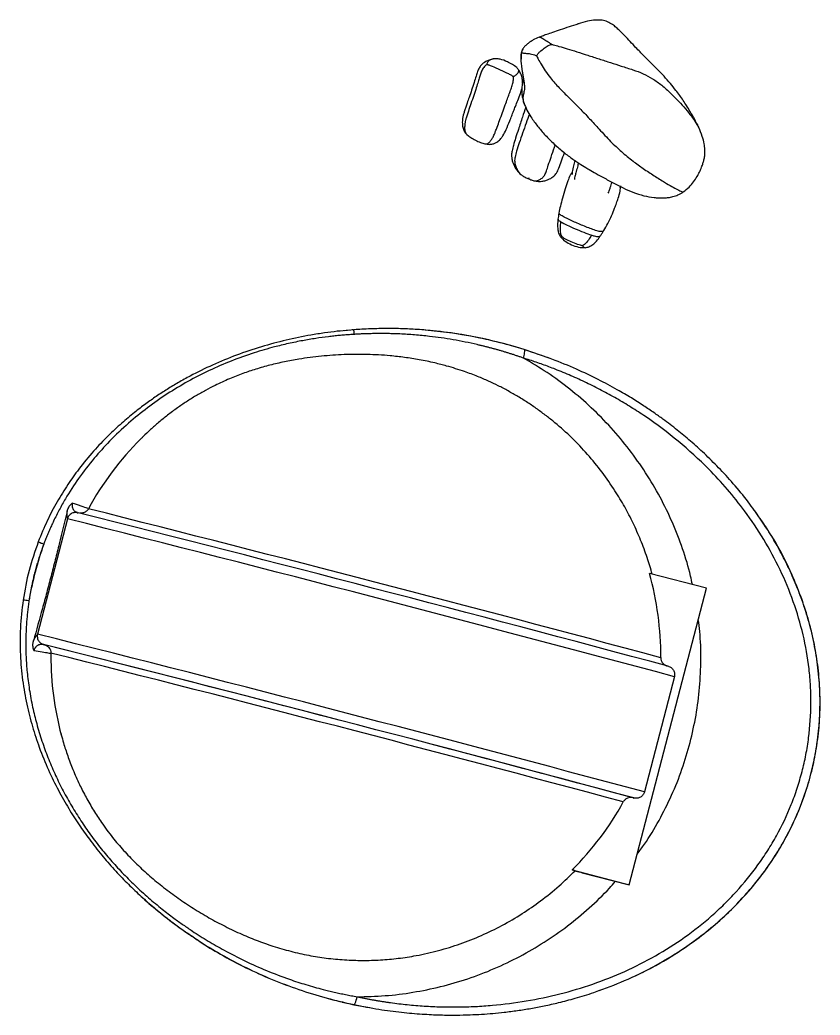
# Model space of a CAD drawing. Header units: inches. Extents: x -978 to -2, y 48 to 749.
# Drawn here: x -88.07 to -76.31, y 270.17 to 284.79 of the extents above; entities that cross this region are included whole.
import ezdxf

# ---------------------------------------------------------------- set-up
doc = ezdxf.new("R2010")
doc.units = ezdxf.units.IN
doc.header["$MEASUREMENT"] = 0

msp = doc.modelspace()

# ---------------------------------------------------------------- linework, layer by layer
at = {"color": 7, "linetype": 'Continuous', "lineweight": 25}
for p, q in [((-79.865, 284.734), (-79.877, 284.73)), ((-80.542, 284.484), (-80.557, 284.476)), ((-80.736, 284.051), (-80.741, 284.059)), ((-80.741, 284.059), (-80.735, 284.047)), ((-79.246, 282.328), (-79.239, 282.342)), ((-83.161, 280.239), (-83.294, 280.225)), ((-83.162, 280.239), (-83.203, 280.234)), ((-83.173, 280.238), (-83.182, 280.237)), ((-83.117, 280.241), (-83.162, 280.239)), ((-83.161, 280.239), (-83.162, 280.239)), ((-83.127, 280.241), (-83.145, 280.24)), ((-80.287, 279.82), (-80.655, 279.949)), ((-87.063, 277.612), (-87.064, 277.612)), ((-87.366, 277.463), (-87.807, 275.769)), ((-77.136, 277.383), (-77.268, 277.578)), ((-77.143, 277.403), (-77.19, 277.468)), ((-77.132, 277.385), (-77.143, 277.404)), ((-77.979, 276.442), (-78.817, 276.66)), ((-79.112, 272.087), (-77.979, 276.442)), ((-87.701, 275.612), (-87.677, 275.601)), ((-87.616, 275.489), (-87.615, 275.489)), ((-87.611, 275.491), (-87.611, 275.451)), ((-78.449, 275.144), (-78.89, 273.45)), ((-87.461, 274.303), (-87.457, 274.289)), ((-79.057, 273.365), (-79.044, 273.361)), ((-79.95, 272.306), (-79.112, 272.087)), ((-79.803, 272.264), (-79.134, 272.09)), ((-79.112, 272.087), (-79.134, 272.09)), ((-83.33, 270.364), (-83.154, 270.327)), ((-83.234, 270.344), (-83.159, 270.325)), ((-83.159, 270.325), (-82.922, 270.284))]:
    msp.add_line(p, q, dxfattribs=at)
at = {"color": 8, "linetype": 'Continuous', "lineweight": 25}
for p, q in [((-79.867, 284.732), (-79.849, 284.738)), ((-80.595, 282.471), (-80.582, 282.467)), ((-87.724, 275.618), (-87.714, 275.615))]:
    msp.add_line(p, q, dxfattribs=at)
at = {"color": 8, "linetype": 'Continuous', "lineweight": 25, "flags": 128}
for points in [[(-87.714, 275.615), (-87.717, 275.617), (-87.716, 275.617)], [(-87.698, 275.612), (-87.704, 275.613), (-87.701, 275.612)]]:
    msp.add_lwpolyline(points, dxfattribs=at)
at = {"color": 7, "linetype": 'Continuous', "lineweight": 25}
for centre, radius, start, end in [((-83.111, 275.451), 4.5, 134.9284, 151.3347), ((-231.494, -294.983), 590.436, 74.986123, 75.855283), ((-83.095, 275.449), 4.447, 359.6626, 15.8108), ((-229.345, -286.819), 579.994, 74.980831, 75.866073), ((-87.714, 275.612), 0.00324, 47.036, 83.0582), ((-231.97, -296.8), 590.314, 74.98711, 75.853703), ((-83.111, 275.451), 4.5, 180, 194.9697), ((-83.094, 275.448), 4.446, 315.0123, 331.1626), ((-80.134, 271.619), 0.711, 71.4165, 75.0311)]:
    msp.add_arc(centre, radius, start, end, dxfattribs=at)
at = {"color": 8, "linetype": 'Continuous', "lineweight": 25}
for centre, radius, start, end in [((-221.458, -256.581), 550.838, 74.97388, 75.87784), ((-231.127, -293.743), 589.018, 74.976935, 75.873167), ((-231.565, -295.425), 589.007, 74.976929, 75.873179), ((-221.849, -258.089), 550.207, 74.97353, 75.87852)]:
    msp.add_arc(centre, radius, start, end, dxfattribs=at)
at = {"color": 7, "linetype": 'Continuous', "lineweight": 25}
for points, knots in [([(-78.09, 283.208), (-78.111, 283.25), (-78.149, 283.327), (-78.212, 283.438), (-78.267, 283.528), (-78.318, 283.607), (-78.37, 283.682), (-78.432, 283.764), (-78.508, 283.858), (-78.606, 283.969), (-78.72, 284.086), (-78.826, 284.191), (-78.909, 284.275), (-78.972, 284.339), (-79.041, 284.411), (-79.117, 284.492), (-79.189, 284.569), (-79.25, 284.631), (-79.304, 284.68), (-79.363, 284.727), (-79.431, 284.766), (-79.513, 284.789), (-79.613, 284.791), (-79.734, 284.771), (-79.819, 284.747), (-79.865, 284.733)], [0, 0, 0, 0, 0.064668, 0.11873, 0.16219, 0.200666, 0.23848, 0.275058, 0.32591, 0.380418, 0.444817, 0.512094, 0.54858, 0.578871, 0.617698, 0.666282, 0.709682, 0.740573, 0.766543, 0.794189, 0.827223, 0.858709, 0.897176, 0.944439, 1, 1, 1, 1]), ([(-80.434, 284.537), (-80.43, 284.539), (-80.42, 284.544), (-80.391, 284.557), (-80.339, 284.576), (-80.256, 284.604), (-80.149, 284.639), (-80.025, 284.682), (-79.928, 284.715), (-79.875, 284.73), (-79.867, 284.732)], [0, 0, 0, 0, 0.033122, 0.081624, 0.205009, 0.358523, 0.540663, 0.747397, 0.961374, 1, 1, 1, 1]), ([(-80.558, 284.475), (-80.571, 284.466), (-80.588, 284.454), (-80.614, 284.432), (-80.632, 284.416), (-80.65, 284.4), (-80.672, 284.374), (-80.683, 284.352), (-80.69, 284.337)], [0, 0, 0, 0, 0.290589, 0.402046, 0.504691, 0.61116, 0.72914, 1, 1, 1, 1]), ([(-80.434, 284.537), (-80.466, 284.526), (-80.51, 284.51), (-80.548, 284.48), (-80.558, 284.472)], [0, 0, 0, 0, 0.721359, 1, 1, 1, 1]), ([(-80.251, 284.43), (-80.253, 284.432), (-80.26, 284.436), (-80.276, 284.447), (-80.304, 284.464), (-80.334, 284.483), (-80.386, 284.515), (-80.416, 284.53), (-80.429, 284.535), (-80.433, 284.537), (-80.434, 284.537)], [0, 0, 0, 0, 0.25, 0.5, 1, 2, 3, 3.5, 3.75, 4, 4, 4, 4]), ([(-80.69, 284.336), (-80.694, 284.323), (-80.704, 284.292), (-80.702, 284.243), (-80.702, 284.215)], [0, 0, 0, 0, 0.417466, 1, 1, 1, 1]), ([(-80.673, 284.368), (-80.674, 284.366), (-80.684, 284.356), (-80.693, 284.333), (-80.697, 284.313), (-80.698, 284.304)], [0, 0, 0, 0, 0.0862333, 0.6043927, 1, 1, 1, 1]), ([(-80.472, 284.264), (-80.471, 284.267), (-80.466, 284.276), (-80.451, 284.297), (-80.417, 284.335), (-80.357, 284.375), (-80.316, 284.41), (-80.281, 284.424), (-80.261, 284.429), (-80.253, 284.43), (-80.251, 284.43)], [0, 0, 0, 0, 0.25, 0.5, 1, 2, 3, 3.5, 3.75, 4, 4, 4, 4]), ([(-81.114, 284.218), (-81.133, 284.213), (-81.171, 284.204), (-81.231, 284.175), (-81.284, 284.133), (-81.321, 284.081), (-81.345, 284.027), (-81.366, 283.956), (-81.392, 283.865), (-81.427, 283.761), (-81.462, 283.66), (-81.491, 283.577), (-81.513, 283.512), (-81.531, 283.457), (-81.547, 283.407), (-81.559, 283.358), (-81.565, 283.312), (-81.565, 283.263), (-81.559, 283.213), (-81.54, 283.152), (-81.51, 283.119), (-81.493, 283.101)], [0, 0, 0, 0, 0.044706, 0.084964, 0.146595, 0.189858, 0.2346, 0.290777, 0.370136, 0.465141, 0.553386, 0.62264, 0.672272, 0.717578, 0.758535, 0.79468, 0.833821, 0.863265, 0.901089, 0.946795, 1, 1, 1, 1]), ([(-80.735, 284.053), (-80.745, 284.065), (-80.771, 284.098), (-80.83, 284.14), (-80.911, 284.181), (-80.99, 284.211), (-81.063, 284.223), (-81.097, 284.219), (-81.114, 284.218)], [0, 0, 0, 0, 0.1116647, 0.2924519, 0.488523, 0.7505572, 0.8760511, 1, 1, 1, 1]), ([(-80.698, 284.304), (-80.7, 284.296), (-80.704, 284.278), (-80.706, 284.249), (-80.706, 284.219), (-80.705, 284.189), (-80.702, 284.168), (-80.701, 284.157)], [0, 0, 0, 0, 0.191026, 0.399815, 0.595827, 0.792317, 1, 1, 1, 1]), ([(-80.705, 284.215), (-80.704, 284.19), (-80.701, 284.149), (-80.693, 284.094), (-80.686, 284.042), (-80.677, 283.985), (-80.667, 283.927), (-80.658, 283.875), (-80.655, 283.849), (-80.654, 283.839)], [0, 0, 0, 0, 0.140708, 0.236247, 0.353039, 0.494329, 0.662402, 0.856427, 1, 1, 1, 1]), ([(-80.698, 284.304), (-80.698, 284.305), (-80.696, 284.305), (-80.69, 284.306), (-80.671, 284.305), (-80.622, 284.299), (-80.561, 284.293), (-80.512, 284.279), (-80.486, 284.269), (-80.475, 284.265), (-80.472, 284.264)], [0, 0, 0, 0, 0.25, 0.5, 1, 2, 3, 3.5, 3.75, 4, 4, 4, 4]), ([(-81.203, 284.137), (-81.201, 284.136), (-81.193, 284.134), (-81.17, 284.127), (-81.115, 284.107), (-81.007, 284.057), (-80.902, 284.009), (-80.848, 283.98), (-80.825, 283.966), (-80.817, 283.961), (-80.815, 283.959)], [0, 0, 0, 0, 0.25, 0.5, 1, 2, 3, 3.5, 3.75, 4, 4, 4, 4]), ([(-80.68, 283.864), (-80.681, 283.884), (-80.683, 283.927), (-80.699, 283.991), (-80.723, 284.033), (-80.735, 284.053)], [0, 0, 0, 0, 0.311674, 0.659708, 1, 1, 1, 1]), ([(-80.665, 283.923), (-80.667, 283.917), (-80.674, 283.891), (-80.685, 283.842), (-80.694, 283.778), (-80.692, 283.708), (-80.682, 283.641), (-80.669, 283.588), (-80.656, 283.559), (-80.654, 283.555)], [0, 0, 0, 0, 0.05456, 0.233623, 0.458976, 0.598615, 0.764299, 0.966217, 1, 1, 1, 1]), ([(-81.234, 282.971), (-81.212, 282.967), (-81.173, 282.96), (-81.119, 282.966), (-81.077, 282.981), (-81.036, 283.007), (-81.001, 283.043), (-80.957, 283.102), (-80.915, 283.19), (-80.876, 283.288), (-80.84, 283.379), (-80.812, 283.45), (-80.782, 283.526), (-80.748, 283.612), (-80.712, 283.698), (-80.697, 283.757), (-80.691, 283.78)], [0, 0, 0, 0, 0.058638, 0.107385, 0.146751, 0.179252, 0.236695, 0.284656, 0.3809, 0.512479, 0.588637, 0.662776, 0.732844, 0.825816, 0.928771, 1, 1, 1, 1]), ([(-80.654, 283.839), (-80.654, 283.836), (-80.649, 283.803), (-80.653, 283.747), (-80.672, 283.683), (-80.676, 283.624), (-80.667, 283.582), (-80.655, 283.558), (-80.654, 283.555)], [0, 0, 0, 0, 0.01912, 0.256179, 0.492441, 0.729201, 0.965834, 1, 1, 1, 1]), ([(-80.633, 283.508), (-80.649, 283.46), (-80.686, 283.351), (-80.735, 283.2), (-80.78, 283.062), (-80.812, 282.959), (-80.833, 282.877), (-80.843, 282.815), (-80.841, 282.76), (-80.825, 282.694), (-80.794, 282.628), (-80.752, 282.564), (-80.722, 282.535), (-80.706, 282.52)], [0, 0, 0, 0, 0.143937, 0.328155, 0.453418, 0.559279, 0.635011, 0.690023, 0.73454, 0.788304, 0.881083, 0.939542, 1, 1, 1, 1]), ([(-80.659, 283.57), (-80.646, 283.535), (-80.617, 283.464), (-80.562, 283.373), (-80.509, 283.296), (-80.441, 283.206), (-80.346, 283.095), (-80.217, 282.967), (-80.081, 282.849), (-79.949, 282.75), (-79.83, 282.671), (-79.725, 282.606), (-79.62, 282.546), (-79.499, 282.479), (-79.358, 282.402), (-79.211, 282.326), (-79.056, 282.256), (-78.902, 282.207), (-78.776, 282.184), (-78.675, 282.175), (-78.605, 282.174), (-78.534, 282.181), (-78.467, 282.194), (-78.391, 282.22), (-78.343, 282.249), (-78.318, 282.264)], [0, 0, 0, 0, 0.039332, 0.080256, 0.11141, 0.140079, 0.201936, 0.266711, 0.330214, 0.386512, 0.434998, 0.476819, 0.515489, 0.563967, 0.623438, 0.686392, 0.739887, 0.79719, 0.847958, 0.870637, 0.89991, 0.919954, 0.943177, 0.969628, 1, 1, 1, 1]), ([(-78.318, 282.264), (-78.289, 282.287), (-78.232, 282.331), (-78.167, 282.41), (-78.117, 282.484), (-78.079, 282.555), (-78.05, 282.621), (-78.029, 282.681), (-78.016, 282.727), (-78.008, 282.765), (-78.003, 282.8), (-78, 282.841), (-78, 282.899), (-78.011, 282.98), (-78.038, 283.088), (-78.072, 283.166), (-78.091, 283.21)], [0, 0, 0, 0, 0.101467, 0.194611, 0.276512, 0.345275, 0.415949, 0.472463, 0.518966, 0.547897, 0.576863, 0.615891, 0.666295, 0.752767, 0.863293, 1, 1, 1, 1]), ([(-81.494, 283.102), (-81.477, 283.088), (-81.442, 283.06), (-81.372, 283.023), (-81.301, 282.99), (-81.255, 282.977), (-81.233, 282.971)], [0, 0, 0, 0, 0.2447167, 0.5117922, 0.7722015, 1, 1, 1, 1]), ([(-80.513, 282.429), (-80.491, 282.424), (-80.448, 282.416), (-80.384, 282.421), (-80.329, 282.434), (-80.273, 282.457), (-80.222, 282.49), (-80.176, 282.545), (-80.143, 282.623), (-80.107, 282.724), (-80.079, 282.799), (-80.065, 282.839)], [0, 0, 0, 0, 0.098562, 0.191883, 0.274204, 0.342671, 0.450691, 0.531281, 0.648409, 0.811472, 1, 1, 1, 1]), ([(-79.909, 282.725), (-79.916, 282.699), (-79.93, 282.646), (-79.95, 282.578), (-79.951, 282.534), (-79.952, 282.522)], [0, 0, 0, 0, 0.403265, 0.841673, 1, 1, 1, 1]), ([(-80.706, 282.52), (-80.693, 282.511), (-80.666, 282.491), (-80.614, 282.466), (-80.562, 282.444), (-80.529, 282.433), (-80.513, 282.429)], [0, 0, 0, 0, 0.242895, 0.504265, 0.772746, 1, 1, 1, 1]), ([(-79.95, 282.556), (-79.96, 282.54), (-79.986, 282.499), (-80.019, 282.416), (-80.058, 282.305), (-80.093, 282.181), (-80.124, 282.063), (-80.139, 281.988), (-80.145, 281.954)], [0, 0, 0, 0, 0.086298, 0.224914, 0.419946, 0.645102, 0.837337, 1, 1, 1, 1]), ([(-79.487, 281.696), (-79.466, 281.73), (-79.422, 281.801), (-79.371, 281.912), (-79.331, 282.012), (-79.299, 282.098), (-79.272, 282.181), (-79.246, 282.265), (-79.239, 282.326), (-79.236, 282.352)], [0, 0, 0, 0, 0.171538, 0.350612, 0.518017, 0.630354, 0.741487, 0.888814, 1, 1, 1, 1]), ([(-80.16, 281.863), (-80.164, 281.817), (-80.17, 281.749), (-80.154, 281.659), (-80.132, 281.621), (-80.121, 281.602)], [0, 0, 0, 0, 0.52063, 0.76474, 1, 1, 1, 1]), ([(-80.145, 281.955), (-80.148, 281.938), (-80.153, 281.907), (-80.158, 281.876), (-80.16, 281.863)], [0, 0, 0, 0, 0.558297, 1, 1, 1, 1]), ([(-79.487, 281.697), (-79.488, 281.695), (-79.491, 281.688), (-79.503, 281.682), (-79.525, 281.68), (-79.553, 281.683), (-79.587, 281.692), (-79.638, 281.709), (-79.708, 281.735), (-79.793, 281.769), (-79.876, 281.804), (-79.957, 281.84), (-80.034, 281.876), (-80.091, 281.906), (-80.124, 281.927), (-80.14, 281.94), (-80.146, 281.949), (-80.144, 281.954), (-80.144, 281.955)], [0, 0, 0, 0, 0.01369, 0.062264, 0.110844, 0.159427, 0.208016, 0.256612, 0.353621, 0.45085, 0.548137, 0.645422, 0.742639, 0.839582, 0.888162, 0.936736, 0.985308, 1, 1, 1, 1]), ([(-80.103, 281.608), (-80.104, 281.61), (-80.107, 281.616), (-80.113, 281.632), (-80.121, 281.669), (-80.125, 281.736), (-80.119, 281.794), (-80.115, 281.824)], [0, 0, 0, 0, 0.25, 0.5, 1, 2, 3, 3, 3, 3]), ([(-79.54, 281.612), (-79.531, 281.626), (-79.513, 281.654), (-79.495, 281.682), (-79.487, 281.696)], [0, 0, 0, 0, 0.502963, 1, 1, 1, 1]), ([(-80.121, 281.602), (-80.099, 281.579), (-80.053, 281.531), (-79.961, 281.487), (-79.862, 281.448), (-79.793, 281.446), (-79.76, 281.445)], [0, 0, 0, 0, 0.22718, 0.485722, 0.753255, 1, 1, 1, 1]), ([(-79.8, 281.473), (-79.802, 281.474), (-79.811, 281.475), (-79.834, 281.481), (-79.884, 281.495), (-79.966, 281.529), (-80.04, 281.565), (-80.079, 281.589), (-80.096, 281.602), (-80.102, 281.607), (-80.103, 281.608)], [0, 0, 0, 0, 0.25, 0.5, 1, 2, 3, 3.5, 3.75, 4, 4, 4, 4]), ([(-79.668, 281.628), (-79.682, 281.602), (-79.711, 281.553), (-79.752, 281.506), (-79.78, 281.485), (-79.793, 281.477), (-79.798, 281.474), (-79.8, 281.473)], [0, 0, 0, 0, 1, 2, 2.5, 2.75, 3, 3, 3, 3]), ([(-79.76, 281.445), (-79.741, 281.449), (-79.701, 281.457), (-79.644, 281.49), (-79.589, 281.543), (-79.557, 281.587), (-79.54, 281.612)], [0, 0, 0, 0, 0.200761, 0.426748, 0.689065, 1, 1, 1, 1]), ([(-83.225, 280.234), (-83.284, 280.228), (-83.406, 280.217), (-83.595, 280.192), (-83.847, 280.153), (-84.159, 280.089), (-84.524, 279.991), (-84.884, 279.87), (-85.232, 279.727), (-85.515, 279.588), (-85.736, 279.466), (-85.902, 279.366), (-86.061, 279.262), (-86.222, 279.149), (-86.391, 279.019), (-86.578, 278.863), (-86.779, 278.675), (-86.992, 278.451), (-87.19, 278.212), (-87.368, 277.962), (-87.524, 277.709), (-87.672, 277.43), (-87.754, 277.229), (-87.796, 277.125)], [0, 0, 0, 0, 0.029661, 0.061516, 0.095403, 0.158571, 0.224045, 0.291909, 0.359327, 0.42403, 0.458843, 0.492842, 0.526022, 0.558665, 0.59513, 0.636918, 0.684029, 0.736482, 0.794292, 0.841174, 0.891089, 0.944035, 1, 1, 1, 1]), ([(-80.655, 279.949), (-81.001, 280.056), (-81.586, 280.189), (-82.423, 280.266), (-82.915, 280.257), (-83.161, 280.239)], [0, 0, 0, 0, 2.767659, 4.612765, 6.45787, 6.45787, 6.45787, 6.45787]), ([(-83.151, 280.172), (-83.153, 280.195), (-83.157, 280.228), (-83.16, 280.239), (-83.161, 280.239)], [0, 0, 0, 0, 0.571429, 1, 1, 1, 1]), ([(-81.955, 280.218), (-81.982, 280.221), (-82.092, 280.235), (-82.275, 280.247), (-82.49, 280.256), (-82.669, 280.258), (-82.816, 280.256), (-82.947, 280.251), (-83.048, 280.247), (-83.109, 280.243), (-83.127, 280.241)], [0, 0, 0, 0, 0.070462, 0.285585, 0.469045, 0.620829, 0.740982, 0.844926, 0.952353, 1, 1, 1, 1]), ([(-83.151, 280.172), (-83.163, 280.171), (-83.187, 280.17), (-83.223, 280.167), (-83.26, 280.164), (-83.298, 280.161), (-83.336, 280.158), (-83.374, 280.154), (-83.413, 280.151), (-83.453, 280.146), (-83.493, 280.142), (-83.582, 280.131), (-83.722, 280.112), (-83.881, 280.085), (-84.014, 280.059), (-84.12, 280.037), (-84.224, 280.012), (-84.394, 279.97), (-84.641, 279.898), (-84.961, 279.783), (-85.285, 279.643), (-85.599, 279.483), (-85.901, 279.3), (-86.193, 279.096), (-86.478, 278.865), (-86.74, 278.617), (-86.985, 278.345), (-87.204, 278.063), (-87.37, 277.807), (-87.489, 277.595), (-87.555, 277.463), (-87.603, 277.362), (-87.633, 277.294), (-87.662, 277.226), (-87.69, 277.159), (-87.707, 277.113), (-87.715, 277.091)], [0, 0, 0, 0, 0.006027, 0.012142, 0.018344, 0.024637, 0.03102, 0.037495, 0.044064, 0.050728, 0.057489, 0.06435, 0.095705, 0.128667, 0.146248, 0.165242, 0.184055, 0.201635, 0.255954, 0.318916, 0.381436, 0.443667, 0.505736, 0.567671, 0.629526, 0.695804, 0.753046, 0.816134, 0.876475, 0.907047, 0.938229, 0.950864, 0.963358, 0.975712, 0.987926, 1, 1, 1, 1]), ([(-80.668, 279.824), (-80.683, 279.829), (-80.713, 279.839), (-80.759, 279.855), (-80.804, 279.87), (-80.849, 279.884), (-80.894, 279.898), (-80.939, 279.912), (-80.985, 279.926), (-81.03, 279.939), (-81.075, 279.952), (-81.12, 279.964), (-81.165, 279.976), (-81.21, 279.988), (-81.256, 279.999), (-81.301, 280.01), (-81.39, 280.031), (-81.523, 280.06), (-81.699, 280.093), (-81.873, 280.121), (-82.062, 280.145), (-82.264, 280.165), (-82.432, 280.175), (-82.549, 280.18), (-82.617, 280.182), (-82.684, 280.183), (-82.751, 280.184), (-82.818, 280.183), (-82.885, 280.182), (-82.952, 280.181), (-83.018, 280.179), (-83.085, 280.176), (-83.129, 280.173), (-83.151, 280.172)], [0, 0, 0, 0, 0.018974, 0.037914, 0.05682, 0.075693, 0.094532, 0.113337, 0.132108, 0.150845, 0.169547, 0.188214, 0.206846, 0.225442, 0.244001, 0.262524, 0.281009, 0.353691, 0.425314, 0.495862, 0.565298, 0.652185, 0.737862, 0.764585, 0.791191, 0.81768, 0.844053, 0.870313, 0.896461, 0.922499, 0.948431, 0.974259, 1, 1, 1, 1]), ([(-80.655, 279.949), (-80.79, 279.988), (-81.059, 280.067), (-81.47, 280.152), (-81.786, 280.204), (-81.967, 280.219), (-82.007, 280.222)], [0, 0, 0, 0, 0.304271, 0.60843, 0.912591, 1, 1, 1, 1]), ([(-80.668, 279.824), (-80.66, 279.85), (-80.645, 279.914), (-80.648, 279.947), (-80.655, 279.949)], [0, 0, 0, 0, 0.428571, 1, 1, 1, 1]), ([(-77.19, 277.468), (-77.246, 277.549), (-77.37, 277.726), (-77.576, 277.973), (-77.792, 278.209), (-78.002, 278.417), (-78.206, 278.601), (-78.374, 278.741), (-78.511, 278.847), (-78.624, 278.932), (-78.754, 279.025), (-78.908, 279.129), (-79.088, 279.243), (-79.31, 279.373), (-79.578, 279.516), (-79.897, 279.667), (-80.258, 279.816), (-80.516, 279.901), (-80.651, 279.945)], [0, 0, 0, 0, 0.068115, 0.147899, 0.221039, 0.288637, 0.351416, 0.409383, 0.439745, 0.470472, 0.507101, 0.549991, 0.599142, 0.654552, 0.727884, 0.809893, 0.900594, 1, 1, 1, 1]), ([(-83.11, 270.442), (-83.093, 270.439), (-83.061, 270.432), (-83.012, 270.422), (-82.964, 270.412), (-82.915, 270.403), (-82.866, 270.395), (-82.817, 270.386), (-82.768, 270.378), (-82.718, 270.37), (-82.669, 270.363), (-82.554, 270.347), (-82.373, 270.325), (-82.125, 270.304), (-81.875, 270.293), (-81.625, 270.291), (-81.374, 270.298), (-81.04, 270.321), (-80.624, 270.374), (-80.13, 270.477), (-79.646, 270.622), (-79.175, 270.808), (-78.723, 271.037), (-78.295, 271.309), (-77.962, 271.571), (-77.715, 271.8), (-77.48, 272.044), (-77.266, 272.307), (-77.076, 272.587), (-76.904, 272.879), (-76.758, 273.185), (-76.642, 273.504), (-76.571, 273.748), (-76.514, 273.996), (-76.46, 274.33), (-76.438, 274.669), (-76.446, 275.007), (-76.475, 275.344), (-76.549, 275.762), (-76.693, 276.248), (-76.888, 276.717), (-77.129, 277.163), (-77.393, 277.555), (-77.667, 277.898), (-77.988, 278.245), (-78.385, 278.608), (-78.775, 278.901), (-79.083, 279.101), (-79.298, 279.23), (-79.518, 279.35), (-79.741, 279.462), (-79.968, 279.566), (-80.152, 279.642), (-80.292, 279.695), (-80.385, 279.729), (-80.479, 279.762), (-80.573, 279.794), (-80.637, 279.814), (-80.668, 279.824)], [0, 0, 0, 0, 0.003122, 0.006246, 0.009371, 0.012497, 0.015624, 0.01875, 0.021876, 0.025001, 0.028125, 0.031247, 0.046839, 0.062454, 0.078036, 0.093649, 0.10923, 0.12484, 0.155955, 0.187205, 0.218342, 0.249607, 0.280806, 0.312086, 0.343353, 0.358995, 0.374657, 0.405969, 0.421652, 0.437307, 0.468651, 0.484323, 0.500015, 0.515708, 0.531373, 0.562711, 0.578378, 0.594061, 0.625375, 0.656652, 0.687924, 0.719213, 0.750406, 0.775403, 0.800335, 0.837858, 0.875162, 0.890767, 0.906346, 0.921955, 0.937538, 0.953157, 0.968749, 0.974998, 0.98125, 0.987504, 0.993755, 1, 1, 1, 1]), ([(-87.371, 277.573), (-87.37, 277.575), (-87.369, 277.581), (-87.366, 277.59), (-87.363, 277.599), (-87.36, 277.607), (-87.356, 277.615), (-87.352, 277.624), (-87.348, 277.631), (-87.343, 277.641), (-87.336, 277.652), (-87.327, 277.663), (-87.318, 277.674), (-87.308, 277.684), (-87.301, 277.69), (-87.297, 277.693)], [0, 0, 0, 0, 0.063486, 0.126484, 0.189101, 0.251446, 0.31363, 0.375764, 0.437958, 0.500324, 0.602562, 0.703103, 0.802481, 0.901257, 1, 1, 1, 1]), ([(-87.06, 277.611), (-87.061, 277.608), (-87.067, 277.594), (-87.084, 277.577), (-87.107, 277.56), (-87.13, 277.55), (-87.15, 277.546), (-87.164, 277.545), (-87.174, 277.545), (-87.177, 277.545), (-87.179, 277.545)], [0, 0, 0, 0, 0.057202, 0.234838, 0.39026, 0.527757, 0.64827, 0.754438, 0.860219, 1, 1, 1, 1]), ([(-87.371, 277.572), (-87.41, 277.414), (-87.448, 277.255), (-87.507, 277.017), (-87.527, 276.938), (-87.567, 276.779), (-87.588, 276.699), (-87.629, 276.541), (-87.65, 276.461), (-87.692, 276.303), (-87.714, 276.224), (-87.779, 275.986), (-87.822, 275.829), (-87.866, 275.671)], [0, 0, 0, 0, 0.25, 0.25, 0.375, 0.375, 0.5, 0.5, 0.625, 0.625, 0.75, 0.75, 1, 1, 1, 1]), ([(-87.361, 277.46), (-87.361, 277.46), (-87.361, 277.46), (-87.362, 277.461), (-87.363, 277.462), (-87.365, 277.468), (-87.368, 277.476), (-87.37, 277.49), (-87.372, 277.507), (-87.372, 277.523), (-87.372, 277.536), (-87.372, 277.549), (-87.372, 277.56), (-87.371, 277.568), (-87.371, 277.572)], [0, 0, 0, 0, 0.066847, 0.124304, 0.248574, 0.379509, 0.497197, 0.626286, 0.74646, 0.810666, 0.872985, 0.916329, 0.958607, 1, 1, 1, 1]), ([(-87.217, 277.553), (-87.219, 277.554), (-87.223, 277.554), (-87.23, 277.555), (-87.24, 277.556), (-87.256, 277.556), (-87.276, 277.553), (-87.302, 277.544), (-87.328, 277.527), (-87.351, 277.5), (-87.364, 277.477), (-87.366, 277.463), (-87.366, 277.462)], [0, 0, 0, 0, 0.215773, 0.354871, 0.464592, 0.532369, 0.60122, 0.683955, 0.775374, 0.877509, 0.985617, 1, 1, 1, 1]), ([(-87.247, 277.567), (-87.243, 277.564), (-87.226, 277.552), (-87.217, 277.551), (-87.211, 277.55)], [0, 0, 0, 0, 0.276273, 1, 1, 1, 1]), ([(-79.554, 270.534), (-79.411, 270.587), (-79.106, 270.701), (-78.661, 270.928), (-78.268, 271.174), (-77.945, 271.419), (-77.683, 271.647), (-77.438, 271.895), (-77.212, 272.16), (-77.008, 272.443), (-76.826, 272.741), (-76.67, 273.054), (-76.54, 273.378), (-76.437, 273.713), (-76.364, 274.054), (-76.319, 274.401), (-76.303, 274.75), (-76.316, 275.099), (-76.357, 275.445), (-76.425, 275.787), (-76.518, 276.122), (-76.636, 276.45), (-76.8, 276.82), (-76.964, 277.135), (-77.1, 277.33), (-77.136, 277.383)], [0, 0, 0, 0, 0.0538952, 0.1151609, 0.1765104, 0.2174569, 0.2584344, 0.2994614, 0.3405251, 0.3816118, 0.4227313, 0.4638875, 0.5050603, 0.5462393, 0.587413, 0.6285726, 0.6697218, 0.7108555, 0.7519632, 0.7930211, 0.8340213, 0.874994, 0.9159505, 0.9773133, 1, 1, 1, 1]), ([(-78.727, 270.901), (-78.633, 270.955), (-78.439, 271.066), (-78.155, 271.26), (-77.875, 271.478), (-77.609, 271.719), (-77.365, 271.978), (-77.145, 272.25), (-76.95, 272.534), (-76.782, 272.826), (-76.639, 273.126), (-76.521, 273.435), (-76.427, 273.755), (-76.359, 274.087), (-76.317, 274.43), (-76.304, 274.782), (-76.32, 275.14), (-76.367, 275.499), (-76.441, 275.849), (-76.539, 276.179), (-76.652, 276.483), (-76.775, 276.759), (-76.903, 277.006), (-77.022, 277.213), (-77.099, 277.335), (-77.132, 277.385)], [0, 0, 0, 0, 0.042949, 0.088509, 0.135884, 0.183601, 0.230554, 0.276716, 0.322065, 0.366591, 0.410307, 0.453496, 0.497391, 0.542123, 0.587689, 0.634091, 0.681325, 0.729379, 0.777471, 0.822983, 0.865703, 0.90562, 0.942736, 0.97597, 1, 1, 1, 1]), ([(-87.796, 277.125), (-87.845, 276.985), (-87.942, 276.705), (-87.994, 276.413), (-88.019, 276.267)], [0, 0, 0, 0, 0.500005, 1, 1, 1, 1]), ([(-87.715, 277.091), (-87.72, 277.079), (-87.729, 277.054), (-87.743, 277.017), (-87.755, 276.98), (-87.768, 276.943), (-87.78, 276.906), (-87.792, 276.869), (-87.804, 276.831), (-87.815, 276.794), (-87.826, 276.756), (-87.836, 276.718), (-87.849, 276.67), (-87.864, 276.611), (-87.88, 276.541), (-87.895, 276.471), (-87.909, 276.4), (-87.921, 276.33), (-87.928, 276.282), (-87.932, 276.259)], [0, 0, 0, 0, 0.0454993, 0.0909755, 0.1364333, 0.1818776, 0.2273132, 0.2727447, 0.3181769, 0.3636147, 0.4090626, 0.4545253, 0.5000077, 0.5833737, 0.6666873, 0.7499775, 0.8332734, 0.9166044, 1, 1, 1, 1]), ([(-88.019, 276.267), (-88.035, 276.131), (-88.067, 275.864), (-88.064, 275.469), (-88.031, 275.095), (-87.969, 274.742), (-87.886, 274.414), (-87.78, 274.091), (-87.652, 273.778), (-87.506, 273.479), (-87.355, 273.211), (-87.202, 272.972), (-87.04, 272.744), (-86.869, 272.526), (-86.685, 272.314), (-86.499, 272.12), (-86.311, 271.939), (-86.123, 271.772), (-85.936, 271.62), (-85.757, 271.483), (-85.64, 271.401), (-85.584, 271.362)], [0, 0, 0, 0, 0.06945, 0.136069, 0.199846, 0.26077, 0.318861, 0.374128, 0.436707, 0.495227, 0.54974, 0.600247, 0.646724, 0.699455, 0.749223, 0.796856, 0.84239, 0.885856, 0.927238, 0.965649, 1, 1, 1, 1]), ([(-87.932, 276.259), (-87.967, 276.263), (-88.019, 276.269), (-88.022, 276.267), (-88.015, 276.265)], [0, 0, 0, 0, 0.571429, 1, 1, 1, 1]), ([(-87.932, 276.259), (-87.934, 276.245), (-87.938, 276.219), (-87.943, 276.179), (-87.948, 276.139), (-87.953, 276.1), (-87.957, 276.06), (-87.961, 276.02), (-87.965, 275.98), (-87.968, 275.94), (-87.971, 275.9), (-87.973, 275.86), (-87.975, 275.819), (-87.977, 275.779), (-87.978, 275.739), (-87.979, 275.699), (-87.98, 275.597), (-87.977, 275.434), (-87.96, 275.199), (-87.929, 274.952), (-87.882, 274.7), (-87.819, 274.446), (-87.745, 274.199), (-87.67, 273.994), (-87.605, 273.837), (-87.555, 273.722), (-87.501, 273.607), (-87.425, 273.456), (-87.322, 273.269), (-87.19, 273.054), (-87.046, 272.843), (-86.895, 272.643), (-86.734, 272.451), (-86.564, 272.264), (-86.378, 272.078), (-86.181, 271.898), (-85.987, 271.737), (-85.816, 271.606), (-85.667, 271.499), (-85.501, 271.385), (-85.302, 271.259), (-85.045, 271.112), (-84.759, 270.965), (-84.438, 270.822), (-84.138, 270.708), (-83.861, 270.618), (-83.668, 270.564), (-83.529, 270.529), (-83.446, 270.51), (-83.363, 270.491), (-83.279, 270.474), (-83.195, 270.457), (-83.138, 270.447), (-83.11, 270.442)], [0, 0, 0, 0, 0.004694, 0.009389, 0.014086, 0.018784, 0.023485, 0.028186, 0.03289, 0.037595, 0.042303, 0.047012, 0.051722, 0.056435, 0.061149, 0.065864, 0.070582, 0.096946, 0.123492, 0.153574, 0.185208, 0.214711, 0.246968, 0.277879, 0.293367, 0.308818, 0.3236, 0.339799, 0.370837, 0.402357, 0.433104, 0.465578, 0.495696, 0.526327, 0.558842, 0.592, 0.622744, 0.648478, 0.668286, 0.687099, 0.719141, 0.751047, 0.791583, 0.83348, 0.876696, 0.907217, 0.938592, 0.948754, 0.958946, 0.969167, 0.979416, 0.989694, 1, 1, 1, 1]), ([(-87.866, 275.671), (-87.865, 275.673), (-87.863, 275.677), (-87.86, 275.684), (-87.857, 275.69), (-87.854, 275.696), (-87.851, 275.701), (-87.848, 275.707), (-87.845, 275.712), (-87.842, 275.717), (-87.839, 275.721), (-87.833, 275.731), (-87.825, 275.743), (-87.816, 275.754), (-87.809, 275.761), (-87.806, 275.764), (-87.804, 275.766), (-87.802, 275.766), (-87.802, 275.766), (-87.802, 275.766), (-87.801, 275.766)], [0, 0, 0, 0, 0.024174, 0.048497, 0.073007, 0.097737, 0.122722, 0.147995, 0.173588, 0.199531, 0.225855, 0.252586, 0.372931, 0.502735, 0.620739, 0.751103, 0.810561, 0.87556, 0.932008, 1, 1, 1, 1]), ([(-87.806, 275.768), (-87.809, 275.756), (-87.813, 275.734), (-87.807, 275.701), (-87.795, 275.674), (-87.78, 275.654), (-87.765, 275.64), (-87.752, 275.631), (-87.742, 275.625), (-87.734, 275.622), (-87.728, 275.62), (-87.725, 275.618), (-87.723, 275.618)], [0, 0, 0, 0, 0.112609, 0.220339, 0.314287, 0.397542, 0.470873, 0.536727, 0.600797, 0.691535, 0.820578, 1, 1, 1, 1]), ([(-87.86, 275.53), (-87.861, 275.533), (-87.863, 275.538), (-87.865, 275.545), (-87.868, 275.553), (-87.87, 275.561), (-87.871, 275.569), (-87.872, 275.577), (-87.873, 275.585), (-87.874, 275.594), (-87.875, 275.605), (-87.874, 275.619), (-87.873, 275.637), (-87.87, 275.654), (-87.867, 275.665), (-87.866, 275.671)], [0, 0, 0, 0, 0.057212, 0.114336, 0.171483, 0.228762, 0.286284, 0.344157, 0.402486, 0.461374, 0.520922, 0.640204, 0.759295, 0.87897, 1, 1, 1, 1]), ([(-87.712, 275.614), (-87.713, 275.614), (-87.714, 275.615), (-87.717, 275.615), (-87.719, 275.616), (-87.723, 275.616), (-87.726, 275.617), (-87.73, 275.617), (-87.734, 275.618), (-87.743, 275.618), (-87.757, 275.618), (-87.775, 275.615), (-87.791, 275.61), (-87.802, 275.604), (-87.814, 275.597), (-87.823, 275.589), (-87.83, 275.582), (-87.836, 275.576), (-87.841, 275.569), (-87.846, 275.562), (-87.85, 275.555), (-87.854, 275.547), (-87.857, 275.539), (-87.859, 275.533), (-87.86, 275.53)], [0, 0, 0, 0, 0.0394621, 0.0786931, 0.117721, 0.1565734, 0.1952772, 0.2338633, 0.2723673, 0.3108227, 0.4530104, 0.5846194, 0.6480953, 0.7076412, 0.7632908, 0.8151591, 0.8421375, 0.8677734, 0.8921463, 0.9153631, 0.9375633, 0.958922, 0.9796516, 1, 1, 1, 1]), ([(-87.691, 275.608), (-87.69, 275.608), (-87.689, 275.608), (-87.685, 275.606), (-87.676, 275.602), (-87.663, 275.594), (-87.647, 275.581), (-87.629, 275.559), (-87.616, 275.531), (-87.609, 275.506), (-87.611, 275.492), (-87.611, 275.49)], [0, 0, 0, 0, 0.159734, 0.336604, 0.449609, 0.531282, 0.621589, 0.728576, 0.846759, 0.978119, 1, 1, 1, 1]), ([(-78.649, 275.423), (-78.649, 275.409), (-78.646, 275.395), (-78.637, 275.369), (-78.631, 275.356), (-78.613, 275.334), (-78.603, 275.325), (-78.58, 275.31), (-78.567, 275.304), (-78.554, 275.3)], [0, 0, 0, 0, 0.25, 0.25, 0.5, 0.5, 0.75, 0.75, 1, 1, 1, 1]), ([(-78.54, 275.297), (-78.532, 275.295), (-78.524, 275.292), (-78.51, 275.285), (-78.503, 275.281), (-78.489, 275.271), (-78.483, 275.265), (-78.472, 275.253), (-78.467, 275.246), (-78.459, 275.232), (-78.455, 275.225), (-78.45, 275.209), (-78.448, 275.201), (-78.444, 275.177), (-78.445, 275.16), (-78.449, 275.144)], [0, 0, 0, 0, 0.125, 0.125, 0.25, 0.25, 0.375, 0.375, 0.5, 0.5, 0.625, 0.625, 0.75, 0.75, 1, 1, 1, 1]), ([(-79.057, 273.365), (-79.071, 273.368), (-79.085, 273.37), (-79.113, 273.368), (-79.126, 273.364), (-79.145, 273.356), (-79.152, 273.353), (-79.163, 273.346), (-79.169, 273.341), (-79.179, 273.332), (-79.184, 273.327), (-79.193, 273.316), (-79.196, 273.31), (-79.2, 273.304)], [0, 0, 0, 0, 0.25, 0.25, 0.5, 0.5, 0.625, 0.625, 0.75, 0.75, 0.875, 0.875, 1, 1, 1, 1]), ([(-78.89, 273.45), (-78.892, 273.442), (-78.895, 273.435), (-78.902, 273.42), (-78.907, 273.413), (-78.917, 273.4), (-78.922, 273.394), (-78.934, 273.383), (-78.941, 273.378), (-78.955, 273.37), (-78.963, 273.367), (-78.979, 273.361), (-78.987, 273.359), (-79.003, 273.357), (-79.011, 273.357), (-79.028, 273.358), (-79.036, 273.359), (-79.044, 273.361)], [0, 0, 0, 0, 0.125, 0.125, 0.25, 0.25, 0.375, 0.375, 0.5, 0.5, 0.625, 0.625, 0.75, 0.75, 0.875, 0.875, 1, 1, 1, 1]), ([(-79.907, 272.293), (-79.906, 272.292), (-79.904, 272.292), (-79.894, 272.289), (-79.887, 272.287), (-79.874, 272.283), (-79.869, 272.282), (-79.858, 272.279), (-79.852, 272.277), (-79.833, 272.272), (-79.819, 272.269), (-79.803, 272.264)], [0, 0, 0, 0, 0.25, 0.25, 0.5, 0.5, 0.625, 0.625, 0.75, 0.75, 1, 1, 1, 1]), ([(-86.273, 271.907), (-86.27, 271.905), (-86.186, 271.823), (-86.001, 271.672), (-85.772, 271.49), (-85.627, 271.393), (-85.581, 271.362)], [0, 0, 0, 0, 0.010585, 0.412207, 0.814491, 1, 1, 1, 1]), ([(-85.583, 271.361), (-85.582, 271.36), (-85.582, 271.36), (-85.582, 271.36), (-85.581, 271.36)], [0, 0, 0, 0, 0.5, 1, 1, 1, 1]), ([(-85.58, 271.362), (-85.528, 271.325), (-85.379, 271.22), (-85.1, 271.053), (-84.746, 270.865), (-84.361, 270.692), (-83.968, 270.545), (-83.622, 270.436), (-83.404, 270.384), (-83.322, 270.365)], [0, 0, 0, 0, 0.075431, 0.217574, 0.387894, 0.558015, 0.727997, 0.897938, 1, 1, 1, 1]), ([(-79.015, 270.754), (-78.919, 270.799), (-78.821, 270.845), (-78.729, 270.9), (-78.727, 270.901)], [0, 0, 0, 0, 0.981562, 1, 1, 1, 1]), ([(-83.159, 270.325), (-83.154, 270.324), (-83.137, 270.344), (-83.117, 270.405), (-83.11, 270.442)], [0, 0, 0, 0, 0.428571, 1, 1, 1, 1]), ([(-83.154, 270.327), (-83.033, 270.303), (-82.802, 270.257), (-82.468, 270.213), (-82.166, 270.187), (-81.897, 270.174), (-81.662, 270.172), (-81.461, 270.176), (-81.283, 270.185), (-81.116, 270.198), (-80.941, 270.215), (-80.755, 270.239), (-80.559, 270.27), (-80.357, 270.308), (-80.139, 270.357), (-79.896, 270.422), (-79.689, 270.483), (-79.565, 270.529), (-79.531, 270.542)], [0, 0, 0, 0, 0.101681, 0.193985, 0.2769335, 0.3505452, 0.4148172, 0.468835, 0.5146868, 0.5596217, 0.6052706, 0.6580133, 0.7116826, 0.7662777, 0.8251446, 0.8930044, 0.9699267, 1, 1, 1, 1])]:
    msp.add_open_spline(points, degree=3, knots=knots, dxfattribs=at)
at = {"color": 8, "linetype": 'Continuous', "lineweight": 25}
for points, knots in [([(-80.251, 284.43), (-80.243, 284.429), (-80.207, 284.42), (-80.132, 284.399), (-80.016, 284.365), (-79.875, 284.32), (-79.718, 284.27), (-79.553, 284.217), (-79.39, 284.164), (-79.227, 284.112), (-79.065, 284.061), (-78.907, 284.003), (-78.762, 283.927), (-78.629, 283.829), (-78.503, 283.716), (-78.387, 283.598), (-78.284, 283.484), (-78.197, 283.376), (-78.136, 283.287), (-78.101, 283.234), (-78.092, 283.21), (-78.091, 283.207)], [0, 0, 0, 0, 0.007326, 0.035322, 0.075765, 0.126545, 0.185132, 0.248112, 0.311364, 0.370647, 0.434841, 0.49245, 0.550094, 0.613535, 0.68146, 0.750264, 0.816903, 0.881429, 0.944998, 0.992744, 1, 1, 1, 1]), ([(-81.113, 284.216), (-81.126, 284.213), (-81.154, 284.206), (-81.187, 284.186), (-81.201, 284.159), (-81.203, 284.144), (-81.203, 284.137)], [0, 0, 0, 0, 0.324732, 0.717211, 0.881826, 1, 1, 1, 1]), ([(-80.472, 284.264), (-80.469, 284.258), (-80.462, 284.242), (-80.441, 284.199), (-80.403, 284.13), (-80.343, 284.036), (-80.256, 283.917), (-80.138, 283.787), (-79.995, 283.645), (-79.845, 283.498), (-79.698, 283.342), (-79.544, 283.175), (-79.388, 283.006), (-79.227, 282.852), (-79.069, 282.724), (-78.904, 282.605), (-78.744, 282.499), (-78.602, 282.41), (-78.486, 282.343), (-78.401, 282.298), (-78.338, 282.267), (-78.325, 282.266), (-78.32, 282.265)], [0, 0, 0, 0, 0.005887, 0.014905, 0.039067, 0.070179, 0.106954, 0.163562, 0.226124, 0.290977, 0.354853, 0.416309, 0.491318, 0.561945, 0.634944, 0.695089, 0.758338, 0.822959, 0.87163, 0.91884, 0.963154, 1, 1, 1, 1]), ([(-81.203, 284.137), (-81.209, 284.133), (-81.223, 284.125), (-81.25, 284.098), (-81.277, 284.053), (-81.299, 283.994), (-81.319, 283.931), (-81.341, 283.856), (-81.37, 283.762), (-81.408, 283.65), (-81.447, 283.534), (-81.481, 283.436), (-81.503, 283.366), (-81.517, 283.319), (-81.525, 283.276), (-81.531, 283.23), (-81.532, 283.176), (-81.52, 283.132), (-81.503, 283.108), (-81.495, 283.102), (-81.494, 283.102)], [0, 0, 0, 0, 0.01671, 0.040236, 0.096602, 0.149724, 0.20496, 0.270816, 0.357054, 0.466532, 0.582134, 0.683175, 0.741168, 0.784198, 0.818584, 0.867356, 0.920157, 0.971903, 0.997393, 1, 1, 1, 1]), ([(-80.815, 283.959), (-80.808, 283.963), (-80.791, 283.971), (-80.762, 283.992), (-80.743, 284.018), (-80.731, 284.045), (-80.735, 284.05), (-80.736, 284.051)], [0, 0, 0, 0, 0.103695, 0.245914, 0.577755, 0.912144, 1, 1, 1, 1]), ([(-81.233, 282.972), (-81.229, 282.971), (-81.218, 282.968), (-81.193, 282.973), (-81.161, 282.997), (-81.132, 283.037), (-81.109, 283.076), (-81.092, 283.115), (-81.074, 283.161), (-81.049, 283.228), (-81.015, 283.32), (-80.976, 283.428), (-80.937, 283.534), (-80.903, 283.626), (-80.874, 283.704), (-80.849, 283.775), (-80.826, 283.843), (-80.814, 283.898), (-80.813, 283.937), (-80.814, 283.953), (-80.815, 283.959)], [0, 0, 0, 0, 0.01395, 0.038416, 0.088888, 0.141185, 0.190277, 0.225179, 0.268698, 0.326905, 0.420201, 0.526943, 0.630621, 0.715898, 0.78138, 0.847028, 0.907587, 0.962113, 0.984426, 1, 1, 1, 1]), ([(-80.579, 283.405), (-80.595, 283.362), (-80.629, 283.269), (-80.679, 283.129), (-80.727, 282.992), (-80.765, 282.875), (-80.791, 282.784), (-80.799, 282.712), (-80.786, 282.65), (-80.762, 282.593), (-80.736, 282.546), (-80.712, 282.527), (-80.704, 282.521)], [0, 0, 0, 0, 0.141277, 0.301121, 0.458684, 0.592406, 0.687519, 0.757289, 0.823691, 0.896948, 0.968885, 1, 1, 1, 1]), ([(-80.513, 282.429), (-80.513, 282.429), (-80.499, 282.423), (-80.468, 282.427), (-80.425, 282.443), (-80.384, 282.473), (-80.35, 282.515), (-80.326, 282.578), (-80.298, 282.667), (-80.258, 282.783), (-80.224, 282.883), (-80.202, 282.942), (-80.198, 282.953)], [0, 0, 0, 0, 0.0020043, 0.0825647, 0.1748221, 0.2683136, 0.3525976, 0.4427705, 0.5675774, 0.7435564, 0.9509842, 1, 1, 1, 1]), ([(-79.857, 282.69), (-79.863, 282.67), (-79.876, 282.621), (-79.894, 282.555), (-79.909, 282.496), (-79.917, 282.464), (-79.918, 282.449), (-79.918, 282.447)], [0, 0, 0, 0, 0.250413, 0.607171, 0.821382, 0.975611, 1, 1, 1, 1]), ([(-79.421, 282.244), (-79.421, 282.244), (-79.416, 282.255), (-79.406, 282.285), (-79.387, 282.339), (-79.373, 282.381), (-79.364, 282.406)], [0, 0, 0, 0, 0.00303, 0.224847, 0.533579, 1, 1, 1, 1]), ([(-80.158, 281.862), (-80.158, 281.86), (-80.159, 281.854), (-80.144, 281.841), (-80.125, 281.829), (-80.115, 281.824)], [0, 0, 0, 0, 0.260903, 0.620753, 1, 1, 1, 1]), ([(-80.12, 281.603), (-80.119, 281.603), (-80.118, 281.602), (-80.108, 281.606), (-80.103, 281.608)], [0, 0, 0, 0, 0.485211, 1, 1, 1, 1]), ([(-79.541, 281.613), (-79.542, 281.611), (-79.544, 281.605), (-79.559, 281.601), (-79.585, 281.603), (-79.622, 281.612), (-79.652, 281.622), (-79.668, 281.628)], [0, 0, 0, 0, 0.079046, 0.296385, 0.519123, 0.751823, 1, 1, 1, 1]), ([(-79.8, 281.473), (-79.794, 281.467), (-79.781, 281.453), (-79.767, 281.444), (-79.761, 281.446), (-79.76, 281.446)], [0, 0, 0, 0, 0.407692, 0.910138, 1, 1, 1, 1]), ([(-78.774, 276.648), (-78.798, 276.73), (-78.848, 276.899), (-78.942, 277.15), (-79.053, 277.399), (-79.178, 277.64), (-79.329, 277.891), (-79.51, 278.151), (-79.722, 278.411), (-79.954, 278.654), (-80.159, 278.839), (-80.331, 278.976), (-80.463, 279.074), (-80.602, 279.169), (-80.745, 279.258), (-80.891, 279.341), (-81.035, 279.417), (-81.185, 279.488), (-81.349, 279.558), (-81.553, 279.634), (-81.764, 279.7), (-81.986, 279.757), (-82.192, 279.8), (-82.411, 279.834), (-82.666, 279.863), (-82.963, 279.879), (-83.301, 279.877), (-83.637, 279.854), (-83.93, 279.816), (-84.181, 279.77), (-84.393, 279.72), (-84.595, 279.663), (-84.794, 279.596), (-84.993, 279.518), (-85.176, 279.434), (-85.34, 279.349), (-85.481, 279.269), (-85.619, 279.183), (-85.758, 279.088), (-85.894, 278.987), (-86.025, 278.88), (-86.145, 278.775), (-86.232, 278.695), (-86.277, 278.648), (-86.288, 278.636)], [0, 0, 0, 0, 0.0269998, 0.0559004, 0.0847566, 0.1129201, 0.1421264, 0.1772427, 0.2131813, 0.2485666, 0.2842378, 0.3013232, 0.318861, 0.3368534, 0.3553024, 0.3729149, 0.390838, 0.4077406, 0.4263727, 0.4483351, 0.4781428, 0.4974322, 0.5222629, 0.5455687, 0.5685087, 0.6040312, 0.6395747, 0.6750999, 0.7106167, 0.73407, 0.7576503, 0.7816724, 0.8033677, 0.8270627, 0.8527315, 0.8701403, 0.8882672, 0.906351, 0.9238078, 0.94338, 0.9617453, 0.9789097, 0.994879, 1, 1, 1, 1]), ([(-78.184, 276.496), (-78.192, 276.538), (-78.228, 276.716), (-78.324, 277.021), (-78.473, 277.409), (-78.655, 277.783), (-78.867, 278.142), (-79.108, 278.483), (-79.375, 278.802), (-79.667, 279.099), (-79.982, 279.37), (-80.314, 279.615), (-80.55, 279.754), (-80.668, 279.824)], [0, 0, 0, 0, 0.029974, 0.12628, 0.222807, 0.319565, 0.416542, 0.513706, 0.611026, 0.708429, 0.805814, 0.903068, 1, 1, 1, 1]), ([(-87.297, 277.692), (-87.298, 277.686), (-87.3, 277.674), (-87.3, 277.65), (-87.295, 277.623), (-87.283, 277.599), (-87.265, 277.577), (-87.254, 277.571), (-87.247, 277.567)], [0, 0, 0, 0, 0.073239, 0.150162, 0.316791, 0.505959, 0.714765, 1, 1, 1, 1]), ([(-87.068, 277.614), (-87.081, 277.619), (-87.133, 277.638), (-87.232, 277.671), (-87.297, 277.692)], [0.307574, 0.307574, 0.307574, 0.307574, 0.6805633, 1.1778823, 1.1778823, 1.1778823, 1.1778823]), ([(-87.795, 277.125), (-87.795, 277.125), (-87.797, 277.125), (-87.784, 277.119), (-87.757, 277.107), (-87.729, 277.096), (-87.715, 277.091)], [0, 0, 0, 0, 0.049717, 0.3662709, 0.6831376, 1, 1, 1, 1]), ([(-78.218, 274.176), (-78.187, 274.309), (-78.124, 274.576), (-78.073, 274.985), (-78.055, 275.396), (-78.064, 275.731), (-78.09, 275.926), (-78.098, 275.985)], [0, 0, 0, 0, 0.225254, 0.450615, 0.676171, 0.90202, 1, 1, 1, 1]), ([(-87.86, 275.53), (-87.769, 275.513), (-87.673, 275.496), (-87.629, 275.49), (-87.621, 275.489)], [0.2901028, 0.2901028, 0.2901028, 0.2901028, 0.9531948, 1.1604111, 1.1604111, 1.1604111, 1.1604111]), ([(-87.457, 274.289), (-87.447, 274.25), (-87.419, 274.146), (-87.363, 273.976), (-87.286, 273.771), (-87.196, 273.567), (-87.094, 273.368), (-86.986, 273.182), (-86.857, 272.984), (-86.711, 272.787), (-86.544, 272.591), (-86.37, 272.409), (-86.183, 272.235), (-85.981, 272.067), (-85.769, 271.908), (-85.547, 271.758), (-85.318, 271.618), (-85.08, 271.489), (-84.839, 271.373), (-84.594, 271.271), (-84.344, 271.183), (-84.087, 271.108), (-83.825, 271.049), (-83.561, 271.007), (-83.298, 270.982), (-83.032, 270.973), (-82.768, 270.98), (-82.504, 271.004), (-82.219, 271.048), (-81.915, 271.117), (-81.595, 271.216), (-81.283, 271.339), (-80.978, 271.487), (-80.687, 271.657), (-80.407, 271.851), (-80.146, 272.061), (-79.984, 272.218), (-79.907, 272.293)], [0, 0, 0, 0, 0.01285, 0.034253, 0.057755, 0.083371, 0.106608, 0.130682, 0.153881, 0.184249, 0.211728, 0.238842, 0.266843, 0.294886, 0.323202, 0.351073, 0.379305, 0.407304, 0.435933, 0.463609, 0.491157, 0.520035, 0.549131, 0.576946, 0.605643, 0.633649, 0.661859, 0.689768, 0.71797, 0.753608, 0.788476, 0.823728, 0.858983, 0.895136, 0.929491, 0.966204, 1, 1, 1, 1]), ([(-78.995, 272.538), (-78.959, 272.585), (-78.841, 272.743), (-78.671, 273.031), (-78.485, 273.399), (-78.331, 273.781), (-78.256, 274.044), (-78.218, 274.176)], [0, 0, 0, 0, 0.098007, 0.323848, 0.549394, 0.774747, 1, 1, 1, 1]), ([(-83.11, 270.442), (-82.973, 270.445), (-82.699, 270.451), (-82.289, 270.503), (-81.883, 270.586), (-81.484, 270.702), (-81.094, 270.85), (-80.718, 271.03), (-80.358, 271.24), (-80.016, 271.478), (-79.697, 271.744), (-79.463, 271.965), (-79.345, 272.104), (-79.316, 272.138)], [0, 0, 0, 0, 0.096835, 0.193965, 0.291239, 0.388538, 0.48575, 0.582806, 0.679676, 0.776325, 0.872745, 0.968944, 1, 1, 1, 1]), ([(-85.581, 271.362), (-85.528, 271.326), (-85.377, 271.221), (-85.096, 271.054), (-84.743, 270.866), (-84.36, 270.693), (-83.969, 270.545), (-83.569, 270.42), (-83.296, 270.357), (-83.159, 270.325)], [0, 0, 0, 0, 0.071608, 0.204356, 0.363656, 0.522827, 0.681922, 0.84097, 1, 1, 1, 1])]:
    msp.add_open_spline(points, degree=3, knots=knots, dxfattribs=at)
at = {"color": 7, "linetype": 'Continuous', "lineweight": 25}
for points in [[(-80.115, 281.824), (-80.092, 281.811), (-80.031, 281.779), (-79.909, 281.724), (-79.779, 281.669), (-79.701, 281.639), (-79.668, 281.628)], [(-87.715, 277.091), (-87.812, 276.821), (-87.885, 276.542), (-87.932, 276.259)], [(-87.701, 275.612), (-87.699, 275.611), (-87.703, 275.612), (-87.712, 275.614)]]:
    msp.add_open_spline(points, degree=3, dxfattribs=at)

doc.saveas('drawing.dxf')
